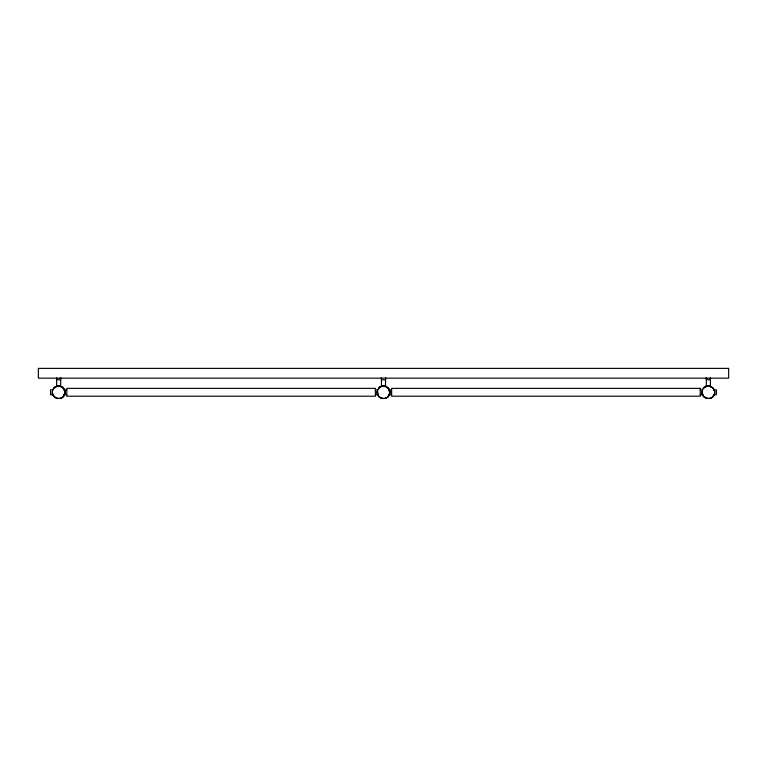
<?xml version="1.0" encoding="UTF-8"?>
<svg xmlns="http://www.w3.org/2000/svg" width="767" height="767" viewBox="0 0 767 767"><rect width="100%" height="100%" fill="white"/><g stroke="black" fill="none" stroke-linecap="round" stroke-linejoin="round"><path stroke-width="1.15" d="M60.679 379.77L60.679 386.434L63.028 387.901L64.802 391.544M389.205 389.876L387.872 387.901L385.523 386.434L385.533 379.77M710.463 377.517L710.376 386.434L712.725 387.901L714.077 389.952M52.396 391.275C50.862 398.265 61.839 401.572 64.428 394.9C67.745 388.562 58.024 382.474 53.767 388.236M377.239 391.275C375.705 398.265 386.683 401.572 389.272 394.9C392.589 388.562 382.867 382.474 378.62 388.236M702.083 391.275C700.549 398.265 711.536 401.572 714.125 394.9C717.442 388.562 707.72 382.474 703.464 388.236M52.453 390.94C50.478 398.226 62.175 401.755 64.562 394.593C67.525 388.083 57.506 382.532 53.565 388.495M377.297 390.94C375.322 398.226 387.028 401.755 389.406 394.593C392.368 388.083 382.359 382.532 378.409 388.495M702.15 390.94C700.166 398.226 711.872 401.755 714.25 394.593C717.222 388.083 707.203 382.532 703.253 388.495M66.777 394.717L64.37 394.66L64.016 395.379C66.058 390.135 62.971 399.137 60.257 398.255M391.621 394.717L389.214 394.66L388.859 395.379L389.598 393.327L387.872 396.654M714.106 390.01L716.464 389.847L716.464 394.717L714.058 394.66L713.703 395.379C715.506 391.41 712.14 399.176 709.945 398.255M64.016 395.379L64.486 394.353M388.859 395.379L389.329 394.353M713.703 395.379L714.182 394.353M52.837 390.173C52.261 388.092 59.73 385.101 55.56 386.923L57.055 386.309M377.68 390.173L379.128 387.901L381.554 386.405M702.524 390.173C701.968 388.198 709.149 385.159 705.256 386.923L706.743 386.3M380.403 386.923L381.899 386.3M385.101 398.255L386.597 397.642M58.455 386.098L59.107 386.108M383.299 386.098L383.96 386.108M708.142 386.098L708.804 386.108M56.537 378.476L57.161 378.476M60.142 378.476L60.766 378.476M706.234 378.476L706.858 378.476M709.839 378.476L710.463 378.476M56.537 377.517L56.537 379.77L60.766 379.77L60.766 377.517M710.463 379.77L706.234 379.77L706.234 377.517M64.342 389.847L66.777 389.847M389.185 389.847L391.621 389.847M57.055 398.255L54.275 396.654L52.961 394.717L50.536 394.717L50.536 389.847L52.961 389.847M375.379 394.717L377.815 394.717L379.128 396.654M700.223 394.717L702.658 394.717L703.972 396.654L706.743 398.255M700.223 389.847L702.658 389.847M375.379 389.847L377.815 389.847M385.082 386.3L386.597 386.923M709.858 386.28L711.44 386.923L709.964 386.309M380.403 397.642L381.899 398.255M52.674 393.883L53.297 395.379L52.664 393.835M706.321 379.77L706.321 386.434M381.467 379.77L381.477 386.434M56.624 379.77L56.624 386.434M385.609 377.517L385.609 379.77L381.391 379.77L381.391 377.517M389.684 392.282L388.859 389.185L389.684 392.282M377.316 392.081L378.141 395.379L377.527 390.681L377.316 392.081M728.65 368.381L38.35 368.381L38.35 378.169L728.65 378.169L728.65 368.381M375.379 388.361L66.777 388.361L66.777 396.203L375.379 396.203L375.379 388.361M700.223 388.361L391.621 388.361L391.621 396.203L700.223 396.203L700.223 388.361M60.257 386.3L61.744 386.923L60.257 386.3M714.288 390.556L713.703 389.185L714.288 390.556M64.601 390.556L64.016 389.185L64.744 391.218L64.601 390.556M702.984 395.379L702.217 393.155L702.984 395.379"/></g></svg>
